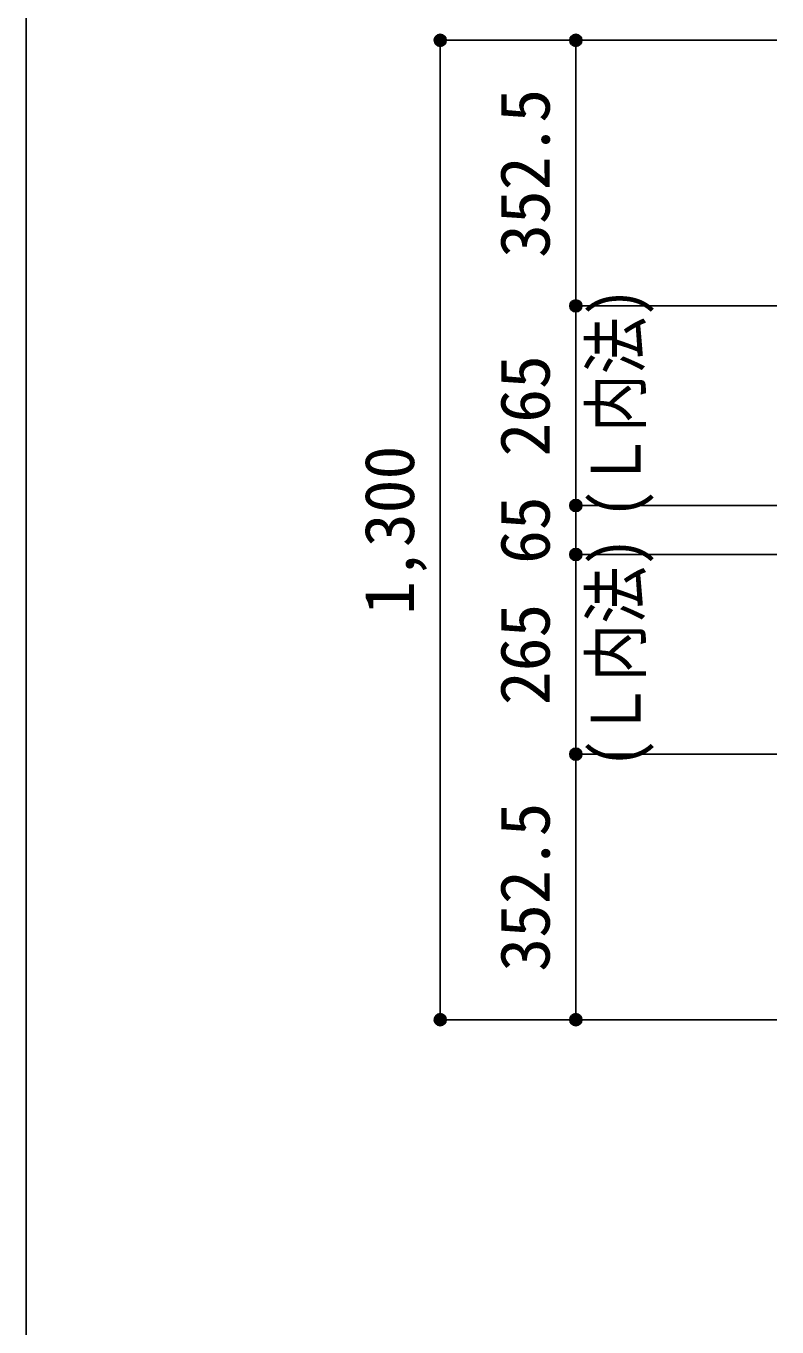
# Model space of a CAD drawing. Units: millimetres at full size, sheet at 1:30. Extents: x -5973 to 5954, y -4195 to 4201.
# Drawn here: x -5973 to -4976, y 1398 to 3125 of the extents above; entities that cross this region are included whole.
import ezdxf
from ezdxf.enums import TextEntityAlignment as Align

# ---------------------------------------------------------------- set-up
doc = ezdxf.new("R2010")
doc.units = ezdxf.units.MM
doc.header["$LTSCALE"] = 30
doc.header["$PDMODE"] = 32
doc.header["$PDSIZE"] = 15
for name, color, linetype in [('0-7_文字', 4, 'Continuous'), ('0-D_寸法', 4, 'Continuous'), ('F-0_枠', 6, 'Continuous')]:
    doc.layers.add(name, color=color, linetype=linetype)
doc.styles.add('ＭＳ ゴシック', font='')
doc.styles.get('ＭＳ ゴシック').set_extended_font_data('MS Gothic')

msp = doc.modelspace()

# ---------------------------------------------------------------- linework, layer by layer
at = {"layer": '0-D_寸法'}
for p, q in [((-5422.84, 3106.03), (-5242.84, 3106.03)), ((-5422.84, 3106.03), (-5242.84, 3106.03)), ((-5422.84, 3106.03), (-5422.84, 1806.03)), ((-5242.84, 3106.03), (-5242.84, 2753.53)), ((-5242.84, 3106.03), (-4975.8, 3106.03)), ((-5242.84, 2753.53), (-4975.8, 2753.53)), ((-5242.84, 2753.53), (-5242.84, 2488.53)), ((-5242.84, 2488.53), (-4975.8, 2488.53)), ((-5242.84, 2488.53), (-5242.84, 2423.53)), ((-5242.84, 2423.53), (-4975.8, 2423.53)), ((-5242.84, 2423.53), (-5242.84, 2158.53)), ((-5242.84, 2158.53), (-4975.8, 2158.53)), ((-5242.84, 2158.53), (-5242.84, 1806.03)), ((-5422.84, 1806.03), (-5242.84, 1806.03)), ((-5242.84, 1806.03), (-4975.8, 1806.03)), ((-5242.84, 1806.03), (-4975.8, 1806.03))]:
    msp.add_line(p, q, dxfattribs=at)
msp.add_lwpolyline([(-5422.84, 1806.03), (-5422.84, 3106.03), (-5422.84, 1806.03)], dxfattribs=at)
for centre, radius in [((-5422.84, 3106.03), 8), ((-5422.84, 3106.03), 7.2), ((-5422.84, 3106.03), 6.4), ((-5422.84, 3106.03), 5.6), ((-5422.84, 3106.03), 4.8), ((-5422.84, 3106.03), 4), ((-5422.84, 3106.03), 3.2), ((-5422.84, 3106.03), 2.4), ((-5242.84, 3106.03), 8), ((-5242.84, 3106.03), 7.2), ((-5242.84, 3106.03), 6.4), ((-5242.84, 3106.03), 5.6), ((-5242.84, 3106.03), 4.8), ((-5242.84, 3106.03), 4), ((-5242.84, 3106.03), 3.2), ((-5242.84, 3106.03), 2.4), ((-5422.84, 3106.03), 1.6), ((-5422.84, 3106.03), 0.8), ((-5242.84, 3106.03), 1.6), ((-5242.84, 3106.03), 0.8), ((-5242.84, 2753.53), 8), ((-5242.84, 2753.53), 7.2), ((-5242.84, 2753.53), 6.4), ((-5242.84, 2753.53), 5.6), ((-5242.84, 2753.53), 4.8), ((-5242.84, 2753.53), 4), ((-5242.84, 2753.53), 3.2), ((-5242.84, 2753.53), 2.4), ((-5242.84, 2753.53), 1.6), ((-5242.84, 2753.53), 0.8), ((-5242.84, 2488.53), 8), ((-5242.84, 2488.53), 7.2), ((-5242.84, 2488.53), 6.4), ((-5242.84, 2488.53), 5.6), ((-5242.84, 2488.53), 4.8), ((-5242.84, 2488.53), 4), ((-5242.84, 2488.53), 3.2), ((-5242.84, 2488.53), 2.4), ((-5242.84, 2488.53), 1.6), ((-5242.84, 2488.53), 0.8), ((-5242.84, 2423.53), 8), ((-5242.84, 2423.53), 7.2), ((-5242.84, 2423.53), 6.4), ((-5242.84, 2423.53), 5.6), ((-5242.84, 2423.53), 4.8), ((-5242.84, 2423.53), 4), ((-5242.84, 2423.53), 3.2), ((-5242.84, 2423.53), 2.4), ((-5242.84, 2423.53), 1.6), ((-5242.84, 2423.53), 0.8), ((-5242.84, 2158.53), 8), ((-5242.84, 2158.53), 7.2), ((-5242.84, 2158.53), 6.4), ((-5242.84, 2158.53), 5.6), ((-5242.84, 2158.53), 4.8), ((-5242.84, 2158.53), 4), ((-5242.84, 2158.53), 3.2), ((-5242.84, 2158.53), 2.4), ((-5242.84, 2158.53), 1.6), ((-5242.84, 2158.53), 0.8), ((-5422.84, 1806.03), 8), ((-5242.84, 1806.03), 8), ((-5422.84, 1806.03), 7.2), ((-5422.84, 1806.03), 6.4), ((-5422.84, 1806.03), 5.6), ((-5422.84, 1806.03), 4.8), ((-5422.84, 1806.03), 4), ((-5422.84, 1806.03), 3.2), ((-5422.84, 1806.03), 2.4), ((-5422.84, 1806.03), 1.6), ((-5422.84, 1806.03), 0.8), ((-5242.84, 1806.03), 7.2), ((-5242.84, 1806.03), 6.4), ((-5242.84, 1806.03), 5.6), ((-5242.84, 1806.03), 4.8), ((-5242.84, 1806.03), 4), ((-5242.84, 1806.03), 3.2), ((-5242.84, 1806.03), 2.4), ((-5242.84, 1806.03), 1.6), ((-5242.84, 1806.03), 0.8)]:
    msp.add_circle(centre, radius, dxfattribs=at)
at = {"layer": '0-D_寸法', "color": 7}
for p in [(-5422.84, 3106.03), (-5242.84, 3106.03), (-5242.84, 3106.03), (-5242.84, 2753.53), (-5242.84, 2753.53), (-5242.84, 2488.53), (-5242.84, 2488.53), (-5242.84, 2423.53), (-5242.84, 2423.53), (-5242.84, 2158.53), (-5242.84, 2158.53), (-5422.84, 1806.03), (-5242.84, 1806.03), (-5242.84, 1806.03)]:
    msp.add_point(p, dxfattribs=at)
at = {"layer": 'F-0_枠'}
msp.add_line((-5972.88, 4201.15), (-5972.88, -4195.24), dxfattribs=at)

# ---------------------------------------------------------------- texts
at = {"layer": '0-7_文字', "style": 'ＭＳ ゴシック', "width": 0.85}
for p in [(-5137.16, 2471.6), (-5137.16, 2140.46)]:
    msp.add_text('(Ｌ内法)', height=65.98, rotation=90, dxfattribs=at).set_placement(p, align=Align.BOTTOM_LEFT)
at = {"layer": '0-D_寸法', "style": 'ＭＳ ゴシック'}
for s, p in [('352.5', (-5257.84, 2817.28)), ('265', (-5257.84, 2553.53)), ('1,300', (-5437.84, 2343.53)), ('65', (-5257.84, 2411.03)), ('265', (-5257.84, 2223.53)), ('352.5', (-5257.84, 1869.78))]:
    msp.add_text(s, height=65.98, rotation=90, dxfattribs=at).set_placement(p, align=Align.BOTTOM_LEFT)

doc.saveas('drawing.dxf')
